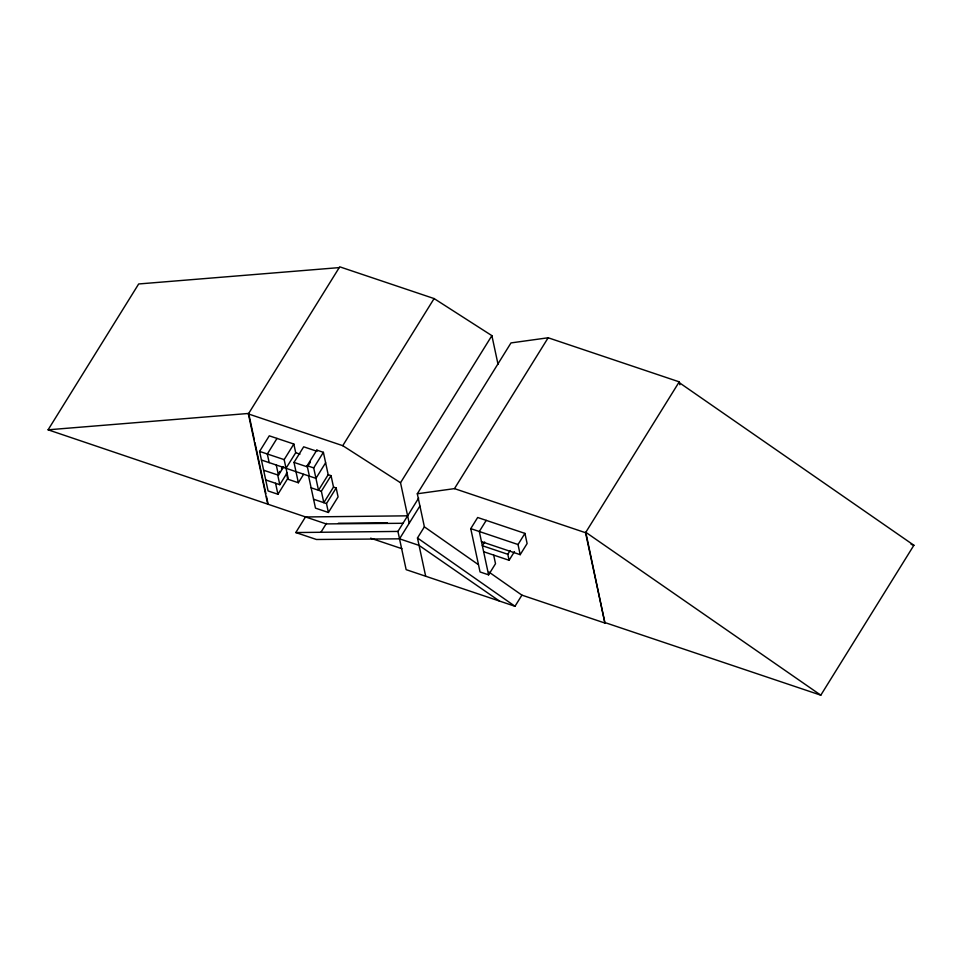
<?xml version="1.0" encoding="UTF-8"?>
<svg xmlns="http://www.w3.org/2000/svg" width="962" height="962" viewBox="0 0 962 962"><rect width="100%" height="100%" fill="white"/><g stroke="black" fill="none" stroke-linecap="round" stroke-linejoin="round"><path stroke-width="1.44" d="M403.27 523.28L326.118 523.905L48.1 429.81L138.672 283.97L339.249 267.604M267.749 504.268L248.376 413.925L339.73 266.823L434.102 298.569L491.883 335.642L498.051 364.418M286.435 473.172L287.614 478.679L277.934 494.264L268.073 490.945L259.596 451.406L269.276 435.822L293.843 444.035L295.707 452.705L286.027 468.29M303.571 474.35L298.364 482.744L288.408 479.401L284.163 459.62L293.843 444.035M278.463 473.773L279.954 471.38M281.445 468.975L282.936 466.582M263.636 470.238L278.451 475.216L283.658 466.823M265.716 479.954L279.798 484.692L287.253 472.691M298.364 482.744L293.999 462.397L303.679 446.813L317.087 451.322L316.823 450.12L323.388 452.32L328.186 474.687L318.506 490.271L313.708 467.905L323.388 452.32M309.391 476.154L307.143 465.704L316.823 450.12M310.389 462.109L307.407 466.907L293.999 462.397M325.625 462.77L315.945 478.354L261.448 460.028M248.376 413.925L342.749 445.671L434.102 298.569M331.048 475.649L333.501 487.085L323.821 502.669L321.368 491.245L331.048 475.649L328.186 474.687M499.446 601.046L419.059 545.394L399.531 538.828L316.438 539.49L295.791 532.551L305.471 516.967L407.623 515.824M308.562 475.877L315.476 508.128L328.403 512.481L326.491 503.571L336.171 487.987L333.501 487.085M328.403 512.481L338.083 496.897L336.171 487.987M320.899 532.299L326.467 523.34M409.211 523.232L400.529 482.744L491.883 335.642M478.03 564.405L424.386 526.851L417.304 493.771L510.99 342.917L548.16 337.77L679.232 381.854L679.857 384.764M678.907 382.383L913.9 545.262L820.802 695.177L585.798 532.299L604.918 623.051L521.921 595.141L514.995 606.276L406.144 569.66L397.943 531.421L418.65 498.075M399.531 538.828L419.865 506.072M425.673 576.238L417.472 537.986L424.386 526.851M417.304 493.771L454.473 488.624L548.16 337.77M493.65 555.026L495.514 563.708L488.588 574.843L480.05 571.969L470.755 528.631L477.669 517.496L524.939 533.393L527.116 543.542L520.189 554.677L481.481 541.654M486.219 520.37L479.304 531.505L488.588 574.843M484.656 542.003L482.347 545.719L507.804 554.28L509.09 560.281L483.633 551.719M507.804 554.28L510.113 550.565M520.189 554.677L518.025 544.528L524.939 533.393M509.09 560.281L514.466 551.611M604.918 623.051L585.545 532.707L679.232 381.854M48.1 429.81L248.677 413.444M295.791 532.551L397.943 531.421M338.347 523.244L387.301 522.847M911.062 544.3L913.9 545.262M454.473 488.624L585.545 532.707M295.707 452.705L299.976 454.136M307.143 465.704L313.708 467.905M259.596 451.406L284.163 459.62M470.755 528.631L518.025 544.528M311.123 487.794L321.368 491.245M313.564 499.23L326.491 503.571M370.61 538.179L401.936 548.713M605.17 622.642L820.802 695.177M342.749 445.671L400.529 482.744M488.997 572.089L521.921 595.141M417.472 537.986L514.995 606.276M276.996 438.419L267.316 454.004L269.168 462.626M276.262 465.007L278.451 475.216M277.717 474.975L279.798 484.692M275.577 483.261L277.934 494.264M248.99 414.899L254.305 439.67M254.93 442.58L265.861 493.578M266.486 496.5L268.049 503.787"/></g></svg>
